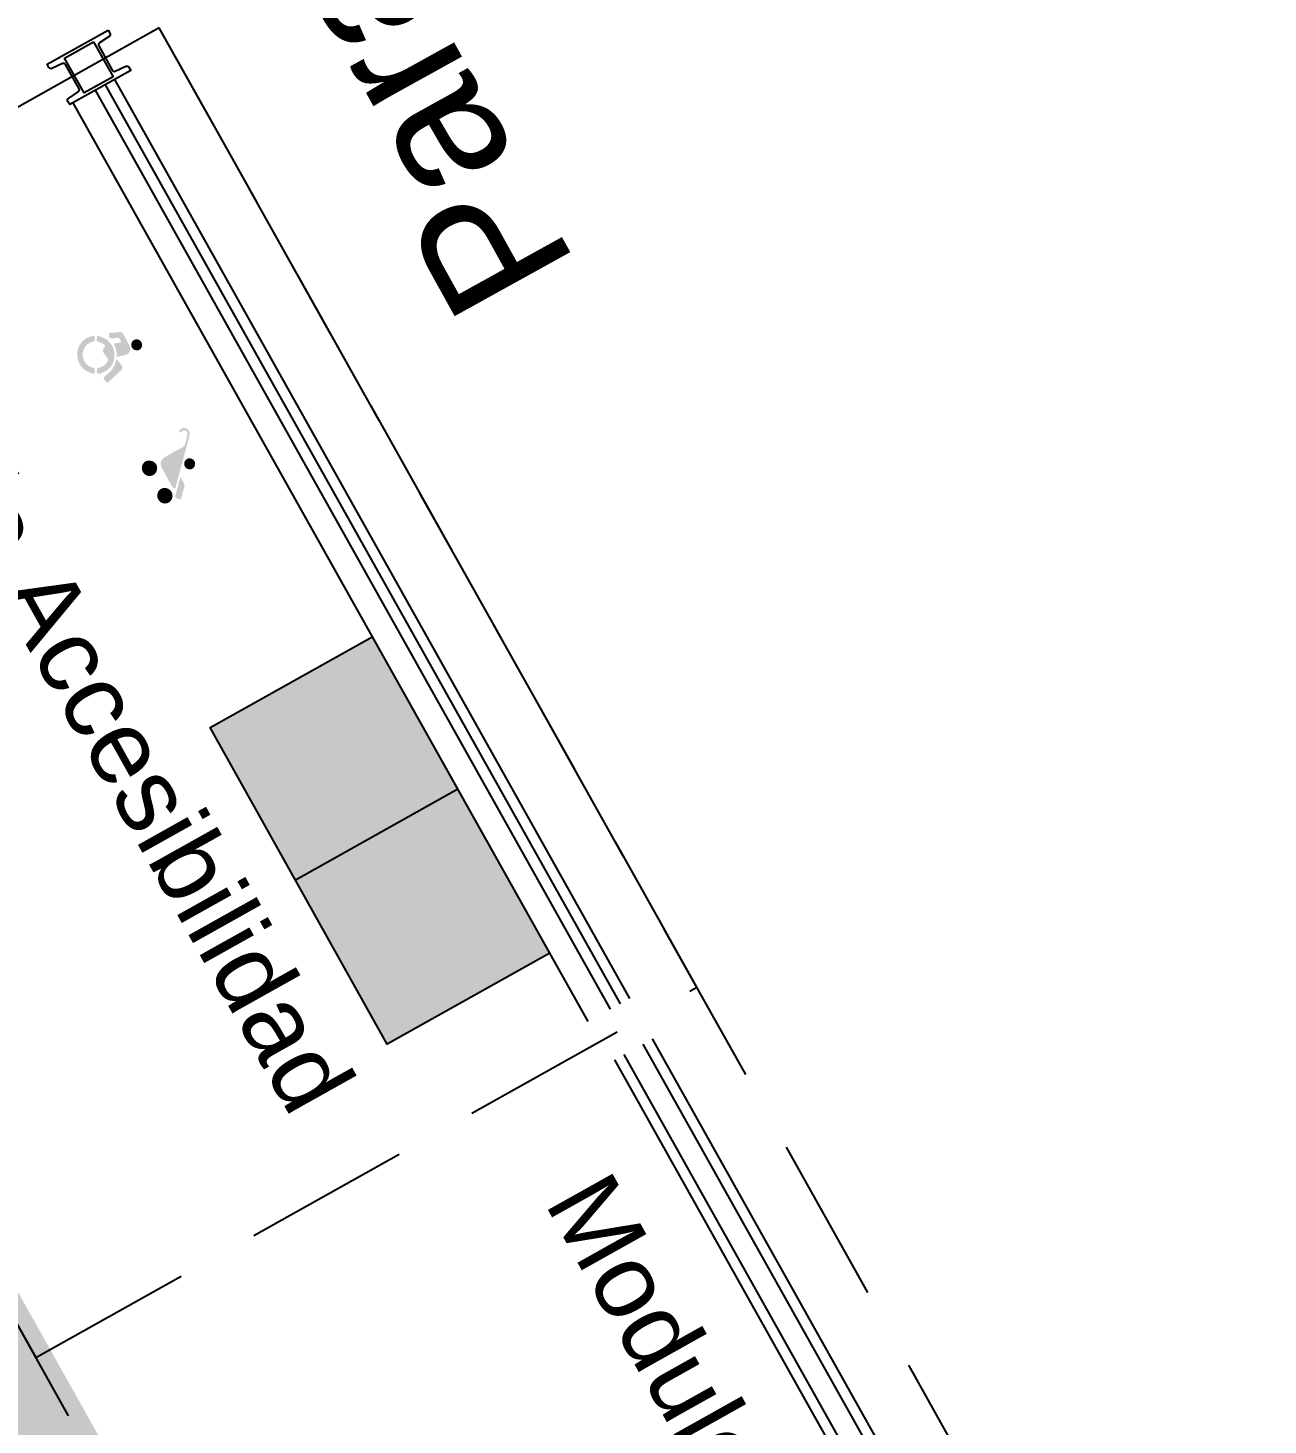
# Model space of a CAD drawing. Header units: metres. Extents: x -296 to 345, y -1036 to 474.
# Drawn here: x 68.286 to 72.007, y -83.12 to -78.927 of the extents above; entities that cross this region are included whole.
import ezdxf

# ---------------------------------------------------------------- set-up
doc = ezdxf.new("R2010")
doc.units = ezdxf.units.M
doc.linetypes.add('HIDDENX2', pattern=[0.75, 0.5, -0.25])
for name, color, linetype in [('DGPRO_Aclaraciones', 6, 'Continuous'), ('DGPRO_Paradores nuevos', 1, 'Continuous'), ('DGPRO_Tactiles', 40, 'Continuous'), ('H', 253, 'Continuous'), ('paradas', 7, 'Continuous')]:
    doc.layers.add(name, color=color, linetype=linetype)
doc.styles.get("Standard").update_dxf_attribs({"font": 'arial.ttf'})

# ---------------------------------------------------------------- blocks, each defined once
blk = doc.blocks.new('accesibilidad')
at = {"layer": 'H', "linetype": 'Continuous'}
for points in [[(6074.3816, 3720.5082), (6074.3813, 3720.4954), (6074.3793, 3720.4951), (6074.3758, 3720.4933), (6074.373, 3720.4908), (6074.3715, 3720.4873), (6074.3712, 3720.4853), (6074.3715, 3720.4833), (6074.3732, 3720.48), (6074.3763, 3720.4773), (6074.3798, 3720.4757), (6074.3818, 3720.4757), (6074.3838, 3720.4757), (6074.3873, 3720.4775), (6074.3901, 3720.4803), (6074.3913, 3720.483), (6074.3919, 3720.4848), (6074.3919, 3720.4858), (6074.3916, 3720.4878), (6074.3898, 3720.4911), (6074.3871, 3720.4939), (6074.3833, 3720.4951), (6074.3813, 3720.4954), (6074.3816, 3720.5082), (6074.3866, 3720.5079), (6074.3949, 3720.5044), (6074.4014, 3720.4981), (6074.4049, 3720.4898), (6074.4052, 3720.4853), (6074.4047, 3720.4808), (6074.4012, 3720.4727), (6074.3949, 3720.4664), (6074.3866, 3720.4629), (6074.3818, 3720.4624), (6074.3773, 3720.4627), (6074.3687, 3720.4662), (6074.3622, 3720.4725), (6074.3584, 3720.4808), (6074.3582, 3720.4853), (6074.3584, 3720.4901), (6074.3619, 3720.4984), (6074.3682, 3720.5047), (6074.3768, 3720.5079), (6074.3816, 3720.5082)], [(6074.3813, 3720.4954), (6074.3833, 3720.4951), (6074.3871, 3720.4939), (6074.3898, 3720.4911), (6074.3916, 3720.4878), (6074.3919, 3720.4858), (6074.3919, 3720.4848), (6074.3913, 3720.483), (6074.3901, 3720.4803), (6074.3873, 3720.4775), (6074.3838, 3720.4757), (6074.3818, 3720.4757), (6074.3798, 3720.4757), (6074.3763, 3720.4773), (6074.3732, 3720.48), (6074.3715, 3720.4833), (6074.3712, 3720.4853), (6074.3715, 3720.4873), (6074.373, 3720.4908), (6074.3758, 3720.4933), (6074.3793, 3720.4951), (6074.3813, 3720.4954)], [(6074.4764, 3720.5082), (6074.4759, 3720.4954), (6074.4738, 3720.4951), (6074.4703, 3720.4936), (6074.4676, 3720.4911), (6074.4663, 3720.4876), (6074.466, 3720.4856), (6074.4663, 3720.4835), (6074.4678, 3720.48), (6074.4706, 3720.4773), (6074.4741, 3720.4757), (6074.4761, 3720.4757), (6074.4781, 3720.4757), (6074.4816, 3720.4775), (6074.4844, 3720.4803), (6074.4859, 3720.4838), (6074.4862, 3720.4856), (6074.4859, 3720.4876), (6074.4844, 3720.4911), (6074.4816, 3720.4936), (6074.4779, 3720.4951), (6074.4759, 3720.4954), (6074.4764, 3720.5082), (6074.4811, 3720.5079), (6074.4894, 3720.5044), (6074.4957, 3720.4984), (6074.4993, 3720.4903), (6074.4998, 3720.4858), (6074.4993, 3720.4813), (6074.4957, 3720.473), (6074.4892, 3720.4664), (6074.4809, 3720.4629), (6074.4761, 3720.4624), (6074.4713, 3720.4627), (6074.463, 3720.4664), (6074.4565, 3720.4727), (6074.453, 3720.481), (6074.4527, 3720.4858), (6074.453, 3720.4903), (6074.4565, 3720.4986), (6074.4628, 3720.5047), (6074.4713, 3720.5079), (6074.4764, 3720.5082)], [(6074.4759, 3720.4954), (6074.4779, 3720.4951), (6074.4816, 3720.4936), (6074.4844, 3720.4911), (6074.4859, 3720.4876), (6074.4862, 3720.4856), (6074.4859, 3720.4838), (6074.4844, 3720.4803), (6074.4816, 3720.4775), (6074.4781, 3720.4757), (6074.4761, 3720.4757), (6074.4741, 3720.4757), (6074.4706, 3720.4773), (6074.4678, 3720.48), (6074.4663, 3720.4835), (6074.466, 3720.4856), (6074.4663, 3720.4876), (6074.4676, 3720.4911), (6074.4703, 3720.4936), (6074.4738, 3720.4951), (6074.4759, 3720.4954)], [(6074.8019, 3720.4835), (6074.8034, 3720.483), (6074.8044, 3720.4825), (6074.8077, 3720.4805), (6074.811, 3720.4788), (6074.8122, 3720.4783), (6074.8132, 3720.4772), (6074.8138, 3720.4767), (6074.814, 3720.476), (6074.814, 3720.4752), (6074.814, 3720.4737), (6074.8135, 3720.4725), (6074.8122, 3720.4682), (6074.8112, 3720.4597), (6074.812, 3720.4513), (6074.815, 3720.443), (6074.8173, 3720.4393), (6074.8183, 3720.4378), (6074.8203, 3720.4355), (6074.8221, 3720.4342), (6074.8233, 3720.434), (6074.8256, 3720.434), (6074.8276, 3720.4342), (6074.8336, 3720.4358), (6074.8402, 3720.4363), (6074.8439, 3720.4365), (6074.85, 3720.4358), (6074.8547, 3720.433), (6074.8583, 3720.4282), (6074.8595, 3720.4249), (6074.8603, 3720.4237), (6074.861, 3720.4224), (6074.8618, 3720.4219), (6074.8625, 3720.4219), (6074.8633, 3720.4219), (6074.8646, 3720.4224), (6074.8656, 3720.4227), (6074.8703, 3720.4247), (6074.8786, 3720.4305), (6074.8824, 3720.4337), (6074.8834, 3720.435), (6074.8857, 3720.436), (6074.8877, 3720.4363), (6074.8895, 3720.4355), (6074.892, 3720.434), (6074.895, 3720.4312), (6074.8967, 3720.4302), (6074.8975, 3720.4297), (6074.8985, 3720.4292), (6074.8988, 3720.4287), (6074.8988, 3720.4272), (6074.8978, 3720.4259), (6074.8957, 3720.4244), (6074.8952, 3720.4237), (6074.8922, 3720.4204), (6074.8854, 3720.4149), (6074.8744, 3720.4083), (6074.858, 3720.4041), (6074.8452, 3720.4041), (6074.8369, 3720.4058), (6074.8329, 3720.4071), (6074.8283, 3720.4088), (6074.8205, 3720.4131), (6074.8135, 3720.4184), (6074.8075, 3720.4244), (6074.8027, 3720.4312), (6074.7987, 3720.4388), (6074.7961, 3720.4471), (6074.7946, 3720.4559), (6074.7946, 3720.4606), (6074.7946, 3720.4652), (6074.7966, 3720.4752), (6074.7984, 3720.4805), (6074.7989, 3720.4815), (6074.7999, 3720.4828), (6074.8004, 3720.4833), (6074.8012, 3720.4835), (6074.8019, 3720.4835)], [(6074.8517, 3720.5157), (6074.859, 3720.5152), (6074.8723, 3720.512), (6074.8844, 3720.5057), (6074.8945, 3720.4969), (6074.902, 3720.4863), (6074.9071, 3720.4742), (6074.9093, 3720.4611), (6074.9078, 3720.4476), (6074.9058, 3720.4408), (6074.905, 3720.439), (6074.9038, 3720.4373), (6074.9028, 3720.4365), (6074.902, 3720.436), (6074.9008, 3720.436), (6074.8988, 3720.4368), (6074.8973, 3720.438), (6074.8957, 3720.4388), (6074.8927, 3720.4405), (6074.891, 3720.442), (6074.89, 3720.4433), (6074.8897, 3720.4451), (6074.8897, 3720.4473), (6074.8902, 3720.4488), (6074.892, 3720.4556), (6074.8915, 3720.4687), (6074.8864, 3720.4805), (6074.8779, 3720.4901), (6074.8718, 3720.4938), (6074.8658, 3720.4969), (6074.8532, 3720.4994), (6074.8407, 3720.4979), (6074.8286, 3720.4921), (6074.8231, 3720.4876), (6074.8223, 3720.4871), (6074.8213, 3720.4853), (6074.8203, 3720.484), (6074.8195, 3720.4833), (6074.8188, 3720.483), (6074.8175, 3720.483), (6074.817, 3720.4833), (6074.8107, 3720.4863), (6074.8052, 3720.4901), (6074.8047, 3720.4918), (6074.8054, 3720.4928), (6074.8065, 3720.4938), (6074.8067, 3720.4944), (6074.8107, 3720.4989), (6074.8208, 3720.5067), (6074.8326, 3720.5125), (6074.8452, 3720.5155), (6074.8517, 3720.5157)], [(6074.3622, 3720.4601), (6074.3639, 3720.4594), (6074.3672, 3720.4566), (6074.3707, 3720.4534), (6074.3886, 3720.436), (6074.408, 3720.4171), (6074.3989, 3720.4171), (6074.3919, 3720.4171), (6074.3848, 3720.4171), (6074.3836, 3720.4174), (6074.3813, 3720.4179), (6074.3783, 3720.4199), (6074.3763, 3720.4217), (6074.3642, 3720.4337), (6074.3516, 3720.4456), (6074.3506, 3720.4466), (6074.3496, 3720.4481), (6074.3494, 3720.4488), (6074.3494, 3720.4498), (6074.3496, 3720.4508), (6074.3506, 3720.4521), (6074.3519, 3720.4534), (6074.3549, 3720.4564), (6074.3584, 3720.4594), (6074.3604, 3720.4601), (6074.3622, 3720.4601)], [(6074.4276, 3720.4529), (6074.4603, 3720.4526), (6074.4651, 3720.4521), (6074.4733, 3720.4483), (6074.4791, 3720.442), (6074.4824, 3720.4335), (6074.4829, 3720.4287), (6074.4829, 3720.4131), (6074.4829, 3720.3975), (6074.4829, 3720.396), (6074.4829, 3720.3945), (6074.4829, 3720.393), (6074.4826, 3720.3852), (6074.4819, 3720.3734), (6074.4826, 3720.3658), (6074.4839, 3720.3626), (6074.4857, 3720.359), (6074.4909, 3720.3527), (6074.5008, 3720.3442), (6074.507, 3720.3384), (6074.5086, 3720.3369), (6074.5118, 3720.3346), (6074.5153, 3720.3339), (6074.5191, 3720.3344), (6074.5211, 3720.3354), (6074.5229, 3720.3366), (6074.5252, 3720.3394), (6074.5262, 3720.3427), (6074.5257, 3720.3465), (6074.5247, 3720.3482), (6074.5242, 3720.3492), (6074.5242, 3720.3505), (6074.5242, 3720.3512), (6074.5247, 3720.3522), (6074.5257, 3720.3533), (6074.5264, 3720.3538), (6074.5269, 3720.3543), (6074.5282, 3720.3545), (6074.5289, 3720.3543), (6074.5294, 3720.3538), (6074.5302, 3720.353), (6074.5307, 3720.3512), (6074.5309, 3720.3507), (6074.532, 3720.3482), (6074.533, 3720.3432), (6074.532, 3720.3387), (6074.5297, 3720.3344), (6074.5279, 3720.3324), (6074.5257, 3720.3304), (6074.5214, 3720.3281), (6074.5166, 3720.3274), (6074.5116, 3720.3281), (6074.5091, 3720.3289), (6074.5068, 3720.3301), (6074.503, 3720.3331), (6074.5013, 3720.3346), (6074.4459, 3720.3885), (6074.3908, 3720.4423), (6074.3901, 3720.4428), (6074.3883, 3720.4438), (6074.3873, 3720.4448), (6074.3868, 3720.4456), (6074.3866, 3720.4463), (6074.3868, 3720.4473), (6074.3871, 3720.4478), (6074.3883, 3720.4498), (6074.3911, 3720.4521), (6074.3936, 3720.4526), (6074.3949, 3720.4529), (6074.4276, 3720.4529)], [(6074.7758, 3720.4742), (6074.7775, 3720.474), (6074.7785, 3720.4737), (6074.7795, 3720.4732), (6074.7803, 3720.4727), (6074.7813, 3720.471), (6074.7828, 3720.4662), (6074.7841, 3720.4611), (6074.7843, 3720.4597), (6074.7846, 3720.4581), (6074.7856, 3720.4513), (6074.7894, 3720.4388), (6074.7961, 3720.427), (6074.8054, 3720.4166), (6074.8112, 3720.4116), (6074.7979, 3720.4093), (6074.7866, 3720.4076), (6074.7841, 3720.4073), (6074.78, 3720.4081), (6074.777, 3720.4101), (6074.775, 3720.4136), (6074.7743, 3720.4159), (6074.768, 3720.4413), (6074.7617, 3720.4664), (6074.7614, 3720.4677), (6074.7617, 3720.4689), (6074.7617, 3720.4697), (6074.7622, 3720.4702), (6074.7627, 3720.4707), (6074.7639, 3720.4712), (6074.7652, 3720.4717), (6074.7705, 3720.4732), (6074.7758, 3720.4742)], [(6074.8165, 3720.4071), (6074.8173, 3720.4071), (6074.818, 3720.4066), (6074.8185, 3720.4063), (6074.8228, 3720.4041), (6074.8311, 3720.4005), (6074.8447, 3720.3975), (6074.8545, 3720.3973), (6074.8517, 3720.3875), (6074.8485, 3720.3784), (6074.8482, 3720.3774), (6074.8482, 3720.3761), (6074.8482, 3720.3754), (6074.8487, 3720.3749), (6074.8492, 3720.3746), (6074.8507, 3720.3741), (6074.852, 3720.3739), (6074.8547, 3720.3739), (6074.8595, 3720.3741), (6074.8625, 3720.3756), (6074.8643, 3720.3769), (6074.8661, 3720.3802), (6074.8668, 3720.3829), (6074.8676, 3720.3854), (6074.8698, 3720.3902), (6074.8708, 3720.3925), (6074.8716, 3720.3948), (6074.8729, 3720.3973), (6074.8741, 3720.3985), (6074.8754, 3720.399), (6074.8771, 3720.399), (6074.8799, 3720.3985), (6074.8824, 3720.3975), (6074.8844, 3720.3965), (6074.8867, 3720.395), (6074.8877, 3720.394), (6074.8882, 3720.3927), (6074.8884, 3720.3915), (6074.8879, 3720.389), (6074.8869, 3720.387), (6074.8814, 3720.3759), (6074.8769, 3720.3646), (6074.8761, 3720.3628), (6074.8741, 3720.3603), (6074.8716, 3720.3585), (6074.8683, 3720.3578), (6074.8666, 3720.3578), (6074.8472, 3720.3578), (6074.8278, 3720.3578), (6074.8226, 3720.3583), (6074.816, 3720.3613), (6074.8125, 3720.3641), (6074.8097, 3720.3676), (6074.808, 3720.3719), (6074.8072, 3720.3764), (6074.8077, 3720.3812), (6074.8082, 3720.3837), (6074.8115, 3720.394), (6074.8145, 3720.4041), (6074.8148, 3720.4048), (6074.8153, 3720.4061), (6074.8155, 3720.4066), (6074.816, 3720.4068), (6074.8165, 3720.4071)], [(6074.4291, 3720.3902), (6074.4326, 3720.3897), (6074.4386, 3720.3872), (6074.4429, 3720.3827), (6074.4452, 3720.3769), (6074.4454, 3720.3734), (6074.4452, 3720.3701), (6074.4424, 3720.3643), (6074.4379, 3720.36), (6074.4321, 3720.3578), (6074.4288, 3720.3575), (6074.4256, 3720.3578), (6074.4195, 3720.3603), (6074.4147, 3720.3648), (6074.4122, 3720.3709), (6074.412, 3720.3741), (6074.4122, 3720.3774), (6074.415, 3720.3832), (6074.4195, 3720.3875), (6074.4256, 3720.39), (6074.4291, 3720.3902)], [(6074.8175, 3720.3545), (6074.821, 3720.3545), (6074.8271, 3720.352), (6074.8316, 3720.3477), (6074.8344, 3720.3417), (6074.8346, 3720.3384), (6074.8344, 3720.3349), (6074.8319, 3720.3291), (6074.8276, 3720.3246), (6074.8215, 3720.3223), (6074.818, 3720.3221), (6074.8145, 3720.3223), (6074.8085, 3720.3248), (6074.8039, 3720.3291), (6074.8014, 3720.3349), (6074.8012, 3720.3384), (6074.8014, 3720.3414), (6074.8039, 3720.3472), (6074.8085, 3720.3517), (6074.8143, 3720.3543), (6074.8175, 3720.3545)]]:
    blk.add_hatch(color=7, dxfattribs=at).paths.add_polyline_path(points)
blk = doc.blocks.new('A$C07AB3025')
at = {"layer": 'DGPRO_Tactiles'}
h = blk.add_hatch(dxfattribs=at)
h.set_pattern_fill('HEX', color=256, scale=0.01)
h.set_pattern_definition([(0, (-3428.851305, -2411.55596), (0, 0.05499261315), [0.03175, -0.0635]), (120, (-3428.851305, -2411.55596), (-0.047625, -0.0274963066), [0.03175, -0.0635]), (60, (-3428.819555, -2411.55596), (-0.047625, 0.0274963066), [0.03175, -0.0635])])
edge = h.paths.add_edge_path()
edge.add_arc((143.2455, -487.9837), 37.1821, 203.25419, 209.00349, ccw=False)
edge.add_line((109.0839, -502.6636), (109.2834, -502.7131))
edge.add_line((109.2834, -502.7131), (109.5119, -502.6456))
edge.add_arc((143.2455, -487.9837), 36.7821, 203.49167, 209.88753)
edge.add_line((111.3552, -506.3122), (124.9951, -529.3787))
edge.add_line((124.9951, -529.3787), (124.6508, -529.5824))
edge.add_line((124.6508, -529.5824), (110.7264, -506.0119))
h = blk.add_hatch(dxfattribs=at)
h.set_pattern_fill('HEX', color=256, scale=0.01)
h.set_pattern_definition([(0, (-3457.903373, -2409.660793), (0, 0.05499261315), [0.03175, -0.0635]), (120, (-3457.903373, -2409.660793), (-0.047625, -0.0274963066), [0.03175, -0.0635]), (60, (-3457.871623, -2409.660793), (-0.047625, 0.0274963066), [0.03175, -0.0635])])
edge = h.paths.add_edge_path()
edge.add_line((112.47, -542.3264), (102.6737, -524.8422))
edge.add_line((102.6737, -524.8422), (95.6075, -512.2305))
edge.add_arc((139.0964, -487.8639), 49.85, 202.8286, 209.26168, ccw=False)
edge.add_line((93.1512, -507.2045), (93.4012, -507.2666))
edge.add_line((93.4012, -507.2666), (93.5887, -507.2121))
edge.add_arc((139.0964, -487.8639), 49.45, 203.03347, 209.26168)
edge.add_line((95.9564, -512.035), (101.3536, -521.6678))
edge.add_line((101.3536, -521.6678), (108.216, -533.9156))
edge.add_line((108.216, -533.9156), (108.2552, -534.0648))
edge.add_line((108.2552, -534.0648), (108.2939, -534.0546))
edge.add_line((108.2939, -534.0546), (108.4606, -534.3522))
edge.add_line((108.4606, -534.3522), (108.3542, -534.3839))
edge.add_line((108.3542, -534.3839), (108.4344, -534.6532))
edge.add_line((108.4344, -534.6532), (108.6608, -534.7094))
edge.add_line((108.6608, -534.7094), (112.819, -542.1309))
edge.add_line((112.819, -542.1309), (112.9658, -542.3929))
edge.add_line((112.9658, -542.3929), (112.64, -542.5755))
edge.add_line((112.64, -542.5755), (112.47, -542.3264))
at = {"layer": 'paradas', "true_color": 0x939598}
h = blk.add_hatch(color=252, dxfattribs=at)
h.dxf.hatch_style = 1
h.paths.add_polyline_path([(106.6701, -527.2923), (107.2023, -528.242), (106.7149, -528.5151), (106.1839, -527.5648)])
at = {"layer": 'DGPRO_Paradores nuevos', "color": 1, "linetype": 'HIDDENX2'}
blk.add_line((109.2569, -531.2234, -14.826), (106.0308, -525.4656, -14.826), dxfattribs=at)
at = {"layer": 'DGPRO_Paradores nuevos', "color": 1, "linetype": 'HIDDENX2', "elevation": -14.826}
blk.add_lwpolyline([(104.047, -526.5772), (107.2731, -532.335), (109.2569, -531.2234)], dxfattribs=at)
at = {"layer": 'DGPRO_Paradores nuevos', "color": 1, "elevation": -14.826}
for points in [[(107.4814, -528.5152), (109.0265, -531.2729)], [(107.5099, -528.4993), (109.055, -531.2569)], [(107.3968, -528.5626), (108.9419, -531.3203)], [(108.9704, -531.3043), (107.4253, -528.5466)]]:
    blk.add_lwpolyline(points, dxfattribs=at)
at = {"layer": 'paradas', "color": 1, "linetype": 'HIDDENX2', "elevation": -14.826}
blk.add_lwpolyline([(107.6438, -528.3445), (106.0308, -525.4656), (104.047, -526.5772), (105.66, -529.4561), (107.6438, -528.3445)], dxfattribs=at)
at = {"layer": 'paradas', "color": 1, "elevation": -14.826}
blk.add_lwpolyline([(105.8772, -525.472), (105.8827, -525.4817, -0.391021), (105.8805, -525.4909), (105.8512, -525.5106, 0.391021), (105.849, -525.5198), (105.8897, -525.5924, 0.391021), (105.8987, -525.5954), (105.9307, -525.5806, -0.391021), (105.9397, -525.5836), (105.9452, -525.5933), (105.762, -525.6959), (105.7565, -525.6862, -0.391021), (105.7588, -525.677), (105.7878, -525.6575, 0.402257), (105.7902, -525.6481), (105.7495, -525.5755, 0.391021), (105.7405, -525.5726), (105.7085, -525.5873, -0.391021), (105.6995, -525.5844), (105.694, -525.5747)], format="xyb", close=True, dxfattribs=at)
blk.add_lwpolyline([(105.8339, -525.5072), (105.8926, -525.6119), (105.8053, -525.6608), (105.7467, -525.5561)], close=True, dxfattribs=at)
for points in [[(105.8683, -525.6363), (107.4134, -528.394)], [(105.8969, -525.6203), (107.442, -528.378)], [(105.8389, -525.6528), (107.384, -528.4105)], [(107.3175, -528.4477), (105.7724, -525.6901)], [(107.2023, -528.242), (106.7149, -528.5151), (106.1839, -527.5648), (106.6712, -527.2917)], [(106.4411, -528.0213), (106.9263, -527.7494)]]:
    blk.add_lwpolyline(points, dxfattribs=at)
at = {"rotation": 119.2332454087957}
blk.add_blockref('accesibilidad', (6319.2097, -4010.6519, -28.192), dxfattribs=at)
at = {"layer": 'DGPRO_Aclaraciones', "insert": (106.939, -526.3704, -14.826), "char_height": 0.396737, "attachment_point": 1, "rotation": 118.9794}
blk.add_mtext_dynamic_manual_height_columns('Parador con techo a definir.', width=8.089879, gutter_width=12.5, heights=[0], dxfattribs=at)
at = {"layer": 'DGPRO_Paradores nuevos', "color": 1, "insert": (107.3782, -528.8819, -14.826), "char_height": 0.222192, "attachment_point": 1, "rotation": 299.2617}
blk.add_mtext_dynamic_manual_height_columns('Modulo informacion', width=3.558543, gutter_width=12.5, heights=[0], dxfattribs=at)
at = {"layer": 'paradas', "color": 1, "insert": (105.1977, -526.0899, -14.826), "char_height": 0.222192, "attachment_point": 1, "rotation": 299.2617}
blk.add_mtext_dynamic_manual_height_columns('Modulo Accesibilidad', width=3.558543, gutter_width=12.5, heights=[0], dxfattribs=at)

msp = doc.modelspace()

# ---------------------------------------------------------------- block references
msp.add_blockref('A$C07AB3025', (-37.3505, 446.5382, 1.032))

doc.saveas('drawing.dxf')
